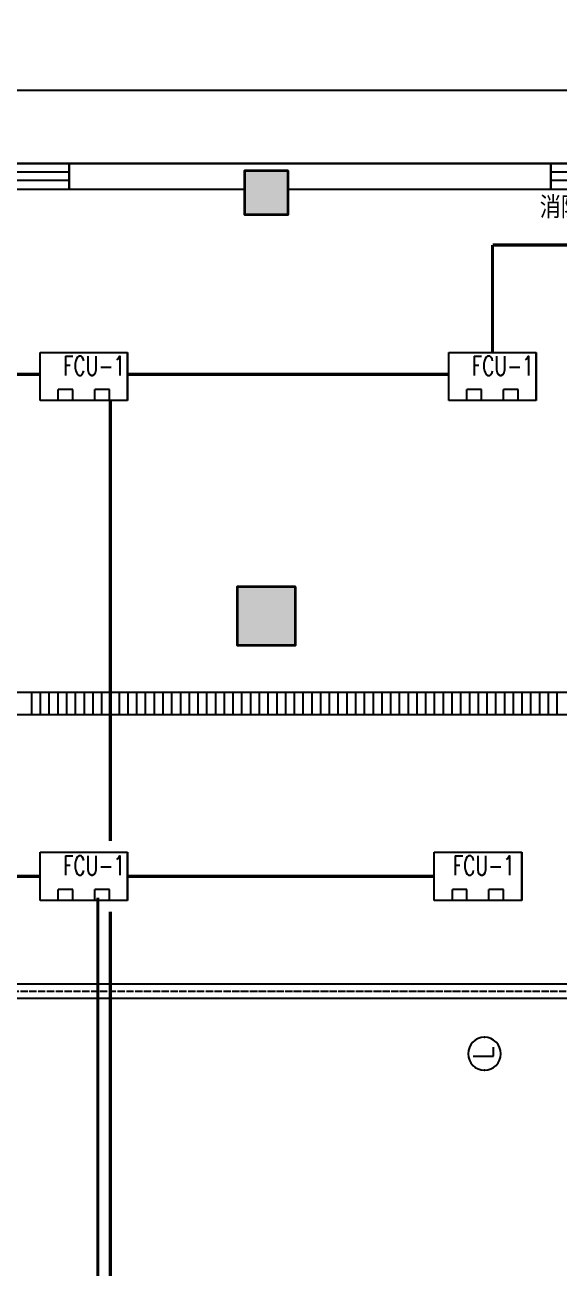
# Model space of a CAD drawing. Extents: x 815029915 to 815825525, y 579155098 to 579748855.
# Drawn here: x 815195722 to 815203043, y 579467813 to 579484852 of the extents above; entities that cross this region are included whole.
import ezdxf

# ---------------------------------------------------------------- set-up
doc = ezdxf.new("R2010")
doc.units = 0
doc.header["$LTSCALE"] = 100
doc.header["$MEASUREMENT"] = 0
doc.linetypes.add('DOTE', pattern=[2.42, 2, -0.2, 0.02, -0.2])
for name, color, linetype in [('COLUMN', 9, 'Continuous'), ('DIM_SYMB', 3, 'Continuous'), ('GROUND', 2, 'Continuous'), ('H-TH_TEXT', 3, 'Continuous'), ('H-空调-VRV-设备', 7, 'Continuous'), ('P-自动喷洒-电动阀', 7, 'Continuous'), ('PUB_TEXT', 7, 'Continuous'), ('WALL', 9, 'Continuous'), ('WINDOW', 4, 'Continuous'), ('电-强电平面-线缆', 3, 'Continuous'), ('电-桥架', 4, 'Continuous')]:
    doc.layers.add(name, color=color, linetype=linetype)
doc.layers.add('柱填充', color=9, linetype='Continuous', lineweight=18)
doc.layers.add('砼柱', color=2, linetype='Continuous', lineweight=35)
doc.styles.add('_TCH_DIM', font='SIMPLEX', dxfattribs={"bigfont": 'GBCBIG'})
doc.styles.add('宋体-TK', font='', dxfattribs={"width": 0.8})
doc.styles.get('宋体-TK').set_extended_font_data('SimSun')

# ---------------------------------------------------------------- blocks, each defined once
blk = doc.blocks.new('$EVALVE$00000027')
at = {"color": 7}
for p, q in [((-23, 104), (-23, -83)), ((-23, -83), (61, -83))]:
    blk.add_line(p, q, dxfattribs=at)
blk.add_lwpolyline([(-150, 0, 1), (150, 0, 1), (-150, 0, 0.808179)], format="xyb")
for p in [(-150, 0), (150, 0)]:
    blk.add_point(p)
blk = doc.blocks.new('$VRV_美的$00000019')
for p, q in [((-600, 330), (600, 330)), ((-600, -330), (-600, 330)), ((600, 330), (600, -330)), ((600, -330), (600, 330)), ((600, -330), (-600, -330)), ((-150, -180), (-350, -180)), ((-350, -330), (-350, -180)), ((-150, -330), (-150, -180)), ((350, -180), (150, -180)), ((150, -330), (150, -180)), ((350, -330), (350, -180))]:
    blk.add_line(p, q)
blk = doc.blocks.new('$TCHSYS$WIN2D')
for p, q in [((-0.5, 0.5), (0.5, 0.5)), ((-0.5, 0.5), (-0.5, -0.5)), ((0.5, 0.5), (0.5, -0.5)), ((0.5, 0.1667), (-0.5, 0.1667)), ((0.5, -0.1667), (-0.5, -0.1667)), ((-0.5, -0.5), (0.5, -0.5))]:
    blk.add_line(p, q)

msp = doc.modelspace()

# ---------------------------------------------------------------- hatches: boundary and pattern name
at = {"layer": '柱填充', "lineweight": 18}
for points in [[(815199330.5, 579482852.4), (815198730.5, 579482852.4), (815198730.5, 579482252.4), (815199330.5, 579482252.4)], [(815199430.5, 579477152.4), (815198630.5, 579477152.4), (815198630.5, 579476352.4), (815199430.5, 579476352.4)]]:
    msp.add_hatch(color=250, dxfattribs=at).paths.add_polyline_path(points)

# ---------------------------------------------------------------- linework, layer by layer
for p, q in [((815205530.5, 579482952.4), (815190230.5, 579482952.4)), ((815203410.6, 579475702.4), (815148180.5, 579475702.4)), ((815148180.5, 579475402.4), (815203710.6, 579475402.4))]:
    msp.add_line(p, q)
at = {"color": 252, "linetype": 'Continuous'}
for p, q in [((815195812.8, 579475702.4), (815195812.8, 579475402.4)), ((815195932.8, 579475702.4), (815195932.8, 579475402.4)), ((815196052.8, 579475702.4), (815196052.8, 579475402.4)), ((815196172.8, 579475702.4), (815196172.8, 579475402.4)), ((815196292.8, 579475702.4), (815196292.8, 579475402.4)), ((815196412.8, 579475702.4), (815196412.8, 579475402.4)), ((815196532.8, 579475702.4), (815196532.8, 579475402.4)), ((815196652.8, 579475702.4), (815196652.8, 579475402.4)), ((815196772.8, 579475702.4), (815196772.8, 579475402.4)), ((815196892.8, 579475702.4), (815196892.8, 579475402.4)), ((815197012.8, 579475702.4), (815197012.8, 579475402.4)), ((815197132.8, 579475702.4), (815197132.8, 579475402.4)), ((815197252.8, 579475702.4), (815197252.8, 579475402.4)), ((815197372.8, 579475702.4), (815197372.8, 579475402.4)), ((815197492.8, 579475702.4), (815197492.8, 579475402.4)), ((815197612.8, 579475702.4), (815197612.8, 579475402.4)), ((815197732.8, 579475702.4), (815197732.8, 579475402.4)), ((815197852.8, 579475702.4), (815197852.8, 579475402.4)), ((815197972.8, 579475702.4), (815197972.8, 579475402.4)), ((815198092.8, 579475702.4), (815198092.8, 579475402.4)), ((815198212.8, 579475702.4), (815198212.8, 579475402.4)), ((815198332.8, 579475702.4), (815198332.8, 579475402.4)), ((815198452.8, 579475702.4), (815198452.8, 579475402.4)), ((815198572.8, 579475702.4), (815198572.8, 579475402.4)), ((815198692.8, 579475702.4), (815198692.8, 579475402.4)), ((815198812.8, 579475702.4), (815198812.8, 579475402.4)), ((815198932.8, 579475702.4), (815198932.8, 579475402.4)), ((815199052.8, 579475702.4), (815199052.8, 579475402.4)), ((815199172.8, 579475702.4), (815199172.8, 579475402.4)), ((815199292.8, 579475702.4), (815199292.8, 579475402.4)), ((815199412.8, 579475702.4), (815199412.8, 579475402.4)), ((815199532.8, 579475702.4), (815199532.8, 579475402.4)), ((815199652.8, 579475702.4), (815199652.8, 579475402.4)), ((815199772.8, 579475702.4), (815199772.8, 579475402.4)), ((815199892.8, 579475702.4), (815199892.8, 579475402.4)), ((815200012.8, 579475702.4), (815200012.8, 579475402.4)), ((815200132.8, 579475702.4), (815200132.8, 579475402.4)), ((815200252.8, 579475702.4), (815200252.8, 579475402.4)), ((815200372.8, 579475702.4), (815200372.8, 579475402.4)), ((815200492.8, 579475702.4), (815200492.8, 579475402.4)), ((815200612.8, 579475702.4), (815200612.8, 579475402.4)), ((815200732.8, 579475702.4), (815200732.8, 579475402.4)), ((815200852.8, 579475702.4), (815200852.8, 579475402.4)), ((815200972.8, 579475702.4), (815200972.8, 579475402.4)), ((815201092.8, 579475702.4), (815201092.8, 579475402.4)), ((815201212.8, 579475702.4), (815201212.8, 579475402.4)), ((815201332.8, 579475702.4), (815201332.8, 579475402.4)), ((815201452.8, 579475702.4), (815201452.8, 579475402.4)), ((815201572.8, 579475702.4), (815201572.8, 579475402.4)), ((815201692.8, 579475702.4), (815201692.8, 579475402.4)), ((815201812.8, 579475702.4), (815201812.8, 579475402.4)), ((815201932.8, 579475702.4), (815201932.8, 579475402.4)), ((815202052.8, 579475702.4), (815202052.8, 579475402.4)), ((815202172.8, 579475702.4), (815202172.8, 579475402.4)), ((815202292.8, 579475702.4), (815202292.8, 579475402.4)), ((815202412.8, 579475702.4), (815202412.8, 579475402.4)), ((815202532.8, 579475702.4), (815202532.8, 579475402.4)), ((815202652.8, 579475702.4), (815202652.8, 579475402.4)), ((815202772.8, 579475702.4), (815202772.8, 579475402.4)), ((815202892.8, 579475702.4), (815202892.8, 579475402.4)), ((815203012.8, 579475702.4), (815203012.8, 579475402.4))]:
    msp.add_line(p, q, dxfattribs=at)
at = {"layer": 'COLUMN'}
for points in [[(815198730.5, 579482252.4), (815199330.5, 579482252.4), (815199330.5, 579482852.4), (815198730.5, 579482852.4)], [(815198630.5, 579476352.4), (815199430.5, 579476352.4), (815199430.5, 579477152.4), (815198630.5, 579477152.4)]]:
    msp.add_lwpolyline(points, close=True, dxfattribs=at)
at = {"layer": 'DIM_SYMB'}
msp.add_lwpolyline([(815201046.4, 579475532.2, 0, 0, 0), (815178638.7, 579475532.2, 0, 80, 0), (815178938.7, 579475532.2, 0, 0, 0)], format="xyseb", dxfattribs=at)
at = {"layer": 'GROUND'}
for points in [[(815219341.1, 579478070.5), (815215734.9, 579474464.2), (815207746.6, 579482452.4), (815206530.5, 579482452.4), (815206530.5, 579483952.4), (815191230.5, 579483952.4), (815191230.5, 579484852.4), (815182830.5, 579484852.4), (815182830.5, 579477952.4), (815179230.5, 579477952.4), (815179230.5, 579480952.4), (815158830.5, 579480952.4), (815158830.5, 579477952.4), (815146830.5, 579477952.4), (815146830.5, 579464152.4), (815158830.5, 579464152.4), (815158830.5, 579461152.4), (815177830.5, 579461152.4)], [(815219341.1, 579476656.2), (815215734.9, 579473050), (815207332.4, 579481452.4), (815205530.5, 579481452.4), (815205530.5, 579482952.4), (815190230.5, 579482952.4), (815190230.5, 579483852.4), (815183830.5, 579483852.4), (815183830.5, 579476952.4), (815178230.5, 579476952.4), (815178230.5, 579479952.4), (815159830.5, 579479952.4), (815159830.5, 579476952.4), (815147830.5, 579476952.4), (815147830.5, 579465152.4), (815159830.5, 579465152.4), (815159830.5, 579462152.4), (815177830.5, 579462152.4)]]:
    msp.add_lwpolyline(points, dxfattribs=at)
at = {"layer": 'WALL'}
for p, q in [((815196330.5, 579482952.4), (815202930.7, 579482952.4)), ((815196330.5, 579482602.4), (815198730.5, 579482602.4)), ((815199330.5, 579482602.4), (815202930.7, 579482602.4))]:
    msp.add_line(p, q, dxfattribs=at)
for points in [[(815196330.5, 579482952.4), (815196330.5, 579482602.4)], [(815202930.7, 579482952.4), (815202930.7, 579482602.4)]]:
    msp.add_lwpolyline(points, dxfattribs=at)
at = {"layer": '电-强电平面-线缆', "color": 1, "linetype": 'Continuous', "const_width": 45}
for points in [[(815202130.5, 579480362.7), (815202130.5, 579481835.9)], [(815202130.5, 579481835.9), (815204653.4, 579481835.9)], [(815193130.4, 579480061.9), (815195930.6, 579480061.9)], [(815197130.6, 579480061.9), (815201530, 579480061.9)], [(815196891.9, 579473665.5), (815196891.9, 579479699)], [(815193122.5, 579473182.4), (815195930.6, 579473182.4)], [(815197122.6, 579473182.4), (815201330.5, 579473182.4)], [(815196722.2, 579464849.4), (815196722.2, 579472890.1)], [(815196891.9, 579464841.9), (815196891.9, 579472699.2)]]:
    msp.add_lwpolyline(points, dxfattribs=at)
at = {"layer": '电-桥架', "color": 5, "linetype": 'DOTE', "ltscale": 0.5}
msp.add_line((815184891.8, 579471609.4), (815209548.9, 579471609.4), dxfattribs=at)
at = {"layer": '电-桥架', "ltscale": 0.5}
msp.add_lwpolyline([(815209548.9, 579471509.4), (815184891.8, 579471509.4), (815184891.8, 579471709.4), (815209548.9, 579471709.4)], close=True, dxfattribs=at)
at = {"layer": '砼柱', "color": 3, "lineweight": 35}
for points in [[(815199330.5, 579482852.4), (815198730.5, 579482852.4), (815198730.5, 579482252.4), (815199330.5, 579482252.4)], [(815199430.5, 579477152.4), (815198630.5, 579477152.4), (815198630.5, 579476352.4), (815199430.5, 579476352.4)]]:
    msp.add_lwpolyline(points, close=True, dxfattribs=at)

# ---------------------------------------------------------------- block references
at = {"layer": 'H-空调-VRV-设备'}
for p in [(815196530.6, 579480032.7, 2500), (815202130.5, 579480032.7, 2500), (815196530.6, 579473182.4, 2500), (815201930.5, 579473182.4, 2500)]:
    msp.add_blockref('$VRV_美的$00000019', p, dxfattribs=at)
at = {"layer": 'P-自动喷洒-电动阀', "xscale": -1.5, "yscale": -1.5, "zscale": 1.5, "rotation": 270}
msp.add_blockref('$EVALVE$00000027', (815202020.1, 579470750.9), dxfattribs=at)
at = {"layer": 'WINDOW', "yscale": -350}
for p, xscale, zscale in [((815194530.5, 579482777.4), 3600, 3600), ((815203530.7, 579482777.4), 1200, 1200)]:
    msp.add_blockref('$TCHSYS$WIN2D', p, dxfattribs=dict(at, xscale=xscale, zscale=zscale))

# ---------------------------------------------------------------- texts
at = {"layer": 'H-TH_TEXT', "style": '_TCH_DIM', "width": 0.7}
for p in [(815196245.9, 579480048.5), (815201845.8, 579480048.5), (815196245.9, 579473198.2), (815201586.6, 579473198.2)]:
    msp.add_text('FCU-1', height=264.35, dxfattribs=at).set_placement(p)
at = {"layer": 'PUB_TEXT', "style": '宋体-TK', "width": 0.8}
msp.add_text('消防救援窗', height=264.35, dxfattribs=at).set_placement((815202777.8, 579482230.1))

doc.saveas('drawing.dxf')
